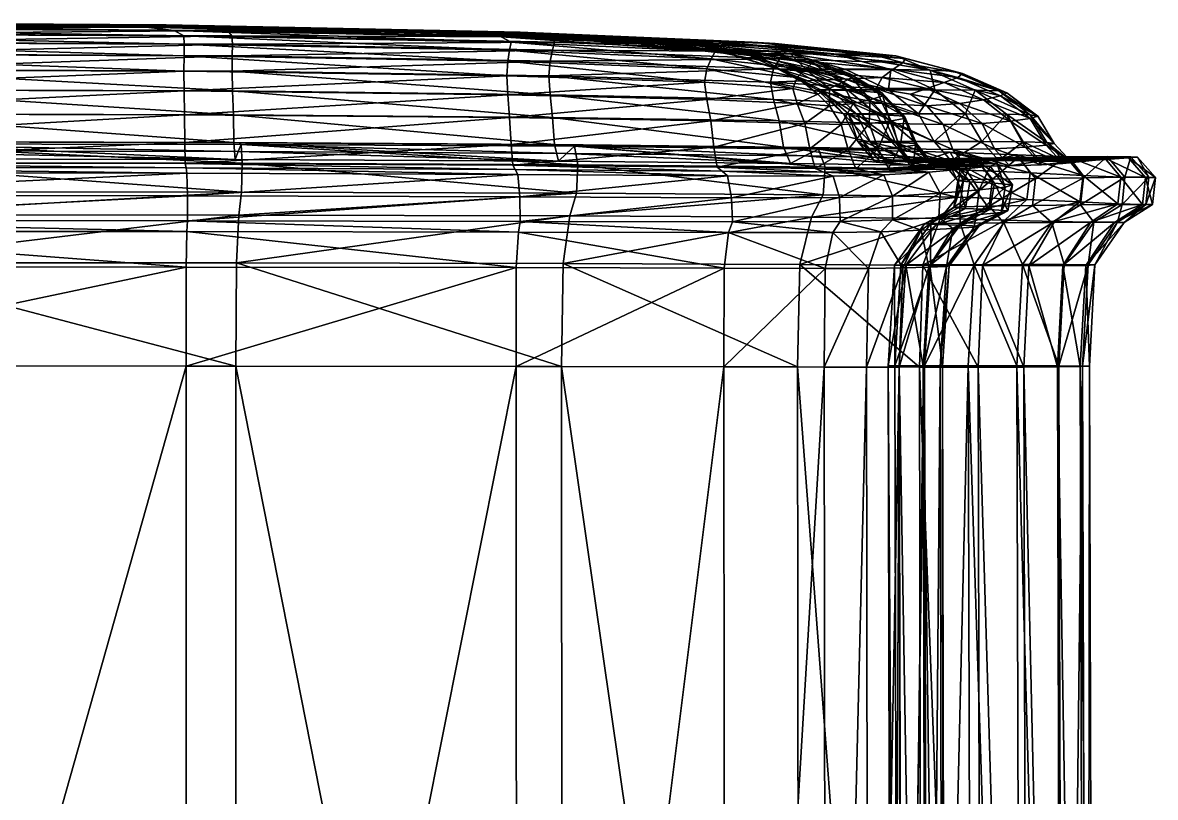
# Model space of a CAD drawing. Header units: centimetres. Extents: x -884 to 884, y -444 to 444.
# Drawn here: x 809.7 to 884.3, y 393.3 to 444.3 of the extents above; entities that cross this region are included whole.
import ezdxf

# ---------------------------------------------------------------- set-up
doc = ezdxf.new("R2010")
doc.units = ezdxf.units.CM
doc.layers.add('fabric', color=7, linetype='Continuous', true_color=0xb8e499)

msp = doc.modelspace()

# ---------------------------------------------------------------- meshes
at = {"layer": 'fabric', "color": 114, "true_color": 0x00aa4a}
mesh = msp.add_polyface(dxfattribs=at)
corners = [(793.205, 444.299, 106.937), (767.226, 443.993, 104.688), (769.077, 443.957, 158.407), (795.088, 444.262, 160.707), (791.121, 444.299, 45.434), (765.164, 443.993, 43.759), (789.217, 444.299, -21.199), (787.851, 444.299, -89.28), (761.426, 443.993, -89.888), (763.146, 443.993, -22.298), (817.042, 444.151, 47.065), (815.25, 444.151, -20.129), (789.669, 439.881, -365.536), (789.669, 438.29, -366.11), (759.112, 438.21, -365.902), (789.669, 441.206, -364.709), (759.19, 439.758, -365.357), (759.237, 441.033, -364.569), (789.669, 436.465, -366.415), (789.663, 435.069, -367.254), (759.02, 435.02, -367.028), (759.064, 436.406, -366.193), (797.883, 439.881, 282.761), (797.842, 441.206, 277.753), (772.705, 441.033, 277.212), (772.732, 439.758, 281.978), (797.91, 438.29, 286.238), (772.695, 438.209, 285.262), (797.925, 436.465, 288.084), (772.668, 436.406, 287.02), (797.914, 435.34, 289.485), (772.569, 435.284, 288.392), (759.541, 443.957, -220.747), (787.643, 444.262, -220.645), (788.474, 444.151, -287.743), (817.839, 444.006, -287.712), (819.702, 443.788, -339.493), (789.321, 443.93, -339.514), (759.168, 443.85, -287.762), (759.104, 442.749, -361.843), (789.659, 443.01, -361.905), (789.669, 442.237, -363.645), (759.19, 442.015, -363.547), (759.034, 443.636, -339.503), (789.629, 443.562, -359.048), (820.348, 443.425, -359.019), (820.369, 442.881, -361.859), (759.032, 443.279, -359.012), (770.463, 443.85, 202.838), (796.389, 444.151, 204.136), (771.413, 443.636, 235.362), (797.189, 443.93, 235.551), (772.536, 442.015, 271.012), (797.791, 442.237, 271.313), (797.706, 443.01, 263.227), (772.271, 442.749, 263.141), (771.956, 443.279, 253.36), (797.566, 443.562, 253.277), (787.381, 444.299, -155.126), (760.259, 443.993, -155.413), (814.498, 444.151, -154.845), (815.768, 444.115, -220.541), (797.807, 435.077, 295.257), (797.815, 436.323, 293.791), (772.062, 436.232, 292.668), (771.968, 434.99, 294.103), (772.315, 435.778, 290.52), (797.864, 435.852, 291.627)]
mesh.append_faces([[corners[k] for k in face] for face in [(0, 1, 2), (2, 3, 0), (1, 0, 4), (4, 5, 1), (6, 7, 8), (8, 9, 6), (4, 6, 9), (9, 5, 4), (6, 4, 10), (7, 6, 11), (12, 13, 14), (15, 12, 16), (16, 17, 15), (18, 19, 20), (13, 18, 21), (22, 23, 24), (24, 25, 22), (26, 22, 25), (25, 27, 26), (28, 26, 27), (27, 29, 28), (30, 28, 29), (29, 31, 30), (32, 33, 34), (35, 34, 33), (36, 37, 34), (38, 34, 37), (39, 40, 41), (42, 41, 15), (15, 17, 42), (43, 37, 44), (45, 44, 37), (46, 40, 44), (47, 44, 40), (48, 49, 3), (3, 2, 48), (49, 48, 50), (50, 51, 49), (52, 53, 54), (54, 55, 52), (53, 52, 24), (24, 23, 53), (56, 57, 51), (51, 50, 56), (57, 56, 55), (55, 54, 57), (58, 59, 8), (8, 7, 58), (60, 58, 7), (61, 33, 58), (59, 58, 33), (62, 63, 64), (64, 65, 62), (66, 67, 30), (30, 31, 66), (67, 66, 64), (64, 63, 67)]], dxfattribs={"vtx2": -1, "color": 114})
mesh = msp.add_polyface(dxfattribs=at)
corners = [(819.175, 444.151, 109.129), (793.205, 444.299, 106.937), (795.088, 444.262, 160.707), (821.147, 444.115, 162.96), (817.042, 444.151, 47.065), (791.121, 444.299, 45.434), (815.25, 444.151, -20.129), (789.217, 444.299, -21.199), (814.251, 444.151, -88.687), (787.851, 444.299, -89.28), (789.669, 439.881, -365.536), (789.669, 441.206, -364.709), (820.34, 441.104, -364.627), (820.355, 439.8, -365.441), (789.669, 438.29, -366.11), (820.384, 438.23, -366.007), (789.669, 436.465, -366.415), (820.408, 436.418, -366.307), (789.663, 435.069, -367.254), (820.439, 435.03, -367.144), (797.883, 439.881, 282.761), (797.91, 438.29, 286.238), (823.604, 438.23, 285.605), (823.558, 439.8, 282.177), (797.842, 441.206, 277.753), (823.527, 441.104, 277.244), (797.925, 436.465, 288.084), (797.914, 435.34, 289.485), (823.727, 435.3, 288.812), (823.641, 436.418, 287.427), (839.125, 443.57, -287.677), (817.839, 444.006, -287.712), (815.768, 444.115, -220.541), (814.498, 444.151, -154.845), (835.202, 443.71, -154.649), (834.853, 443.71, -88.273), (787.643, 444.262, -220.645), (788.474, 444.151, -287.743), (819.702, 443.788, -339.493), (820.355, 442.119, -363.58), (789.669, 442.237, -363.645), (789.659, 443.01, -361.905), (820.369, 442.881, -361.859), (789.321, 443.93, -339.514), (820.348, 443.425, -359.019), (789.629, 443.562, -359.048), (796.389, 444.151, 204.136), (822.459, 444.006, 205.452), (797.189, 443.93, 235.551), (823.21, 443.788, 235.769), (797.791, 442.237, 271.313), (823.535, 442.119, 270.908), (823.54, 442.881, 262.93), (797.706, 443.01, 263.227), (797.566, 443.562, 253.277), (823.501, 443.425, 253.073), (787.381, 444.299, -155.126), (835.932, 443.71, -19.381), (840.305, 443.71, 110.66), (797.815, 436.323, 293.791), (797.807, 435.077, 295.257), (824.187, 435.048, 294.525), (824.109, 436.286, 293.073), (797.864, 435.852, 291.627), (823.919, 435.813, 290.931)]
mesh.append_faces([[corners[k] for k in face] for face in [(0, 1, 2), (2, 3, 0), (1, 0, 4), (4, 5, 1), (4, 6, 7), (6, 8, 9), (10, 11, 12), (12, 13, 10), (14, 10, 13), (13, 15, 14), (16, 14, 15), (15, 17, 16), (18, 16, 17), (17, 19, 18), (20, 21, 22), (22, 23, 20), (24, 20, 23), (23, 25, 24), (26, 27, 28), (28, 29, 26), (21, 26, 29), (29, 22, 21), (30, 31, 32), (32, 33, 34), (33, 8, 35), (36, 32, 31), (37, 31, 38), (39, 40, 41), (41, 42, 39), (40, 39, 12), (12, 11, 40), (43, 38, 44), (45, 44, 42), (46, 47, 3), (3, 2, 46), (47, 46, 48), (48, 49, 47), (50, 51, 52), (52, 53, 50), (51, 50, 24), (24, 25, 51), (54, 55, 49), (49, 48, 54), (55, 54, 53), (53, 52, 55), (9, 8, 33), (56, 33, 32), (35, 8, 6), (57, 6, 4), (4, 0, 58), (59, 60, 61), (61, 62, 59), (63, 64, 28), (28, 27, 63), (64, 63, 59), (59, 62, 64)]], dxfattribs={"vtx2": -1, "color": 114})
mesh = msp.add_polyface(dxfattribs=at)
corners = [(817.839, 444.006, -287.712), (839.125, 443.57, -287.677), (841.248, 443.362, -339.446), (819.702, 443.788, -339.493), (815.768, 444.115, -220.541), (836.715, 443.675, -220.466), (852.871, 442.917, -287.646), (835.202, 443.71, -154.649), (834.853, 443.71, -88.273), (849.067, 443.047, -88.015), (849.225, 443.047, -154.527), (814.498, 444.151, -154.845), (841.692, 439.558, -365.158), (841.806, 438.048, -365.698), (820.384, 438.23, -366.007), (820.355, 439.8, -365.441), (841.631, 440.799, -364.382), (820.34, 441.104, -364.627), (841.902, 436.277, -365.985), (842.015, 434.914, -366.814), (820.439, 435.03, -367.144), (820.408, 436.418, -366.307), (844.468, 439.558, 280.351), (844.383, 440.799, 275.645), (823.527, 441.104, 277.244), (823.558, 439.8, 282.177), (844.626, 438.048, 283.632), (823.604, 438.23, 285.605), (844.76, 436.277, 285.381), (823.641, 436.418, 287.427), (845.019, 435.178, 286.716), (823.727, 435.3, 288.812), (822.459, 444.006, 205.452), (843.893, 443.57, 206.254), (842.491, 443.675, 164.505), (821.147, 444.115, 162.96), (823.21, 443.788, 235.769), (844.618, 443.362, 235.653), (823.535, 442.119, 270.908), (844.468, 441.767, 269.619), (844.629, 442.494, 261.983), (823.54, 442.881, 262.93), (823.501, 443.425, 253.073), (844.771, 443.014, 252.445), (841.692, 441.767, -363.386), (820.355, 442.119, -363.58), (820.369, 442.881, -361.859), (841.805, 442.494, -361.72), (841.899, 443.014, -358.933), (820.348, 443.425, -359.019), (835.932, 443.71, -19.381), (815.25, 444.151, -20.129), (817.042, 444.151, 47.065), (837.922, 443.71, 48.204), (850.412, 443.047, -18.915), (840.305, 443.71, 110.66), (819.175, 444.151, 109.129), (846.308, 434.944, 292.237), (846.073, 436.159, 290.828), (824.109, 436.286, 293.073), (824.187, 435.048, 294.525), (823.919, 435.813, 290.931), (845.55, 435.688, 288.76)]
mesh.append_faces([[corners[k] for k in face] for face in [(0, 1, 2), (2, 3, 0), (4, 5, 1), (6, 1, 5), (7, 8, 9), (5, 7, 10), (7, 5, 4), (8, 7, 11), (12, 13, 14), (14, 15, 12), (16, 12, 15), (15, 17, 16), (18, 19, 20), (20, 21, 18), (13, 18, 21), (21, 14, 13), (22, 23, 24), (24, 25, 22), (26, 22, 25), (25, 27, 26), (28, 26, 27), (27, 29, 28), (30, 28, 29), (29, 31, 30), (32, 33, 34), (34, 35, 32), (33, 32, 36), (36, 37, 33), (38, 39, 40), (40, 41, 38), (39, 38, 24), (24, 23, 39), (42, 43, 37), (37, 36, 42), (43, 42, 41), (41, 40, 43), (44, 45, 46), (46, 47, 44), (45, 44, 16), (16, 17, 45), (48, 49, 3), (3, 2, 48), (49, 48, 47), (47, 46, 49), (9, 8, 50), (51, 50, 8), (52, 53, 50), (54, 50, 53), (55, 53, 52), (34, 55, 56), (56, 35, 34), (57, 58, 59), (59, 60, 57), (61, 62, 30), (30, 31, 61), (62, 61, 59), (59, 58, 62)]], dxfattribs={"vtx2": -1, "color": 114})
mesh = msp.add_polyface(dxfattribs=at)
corners = [(859.619, 442.119, -287.626), (852.871, 442.917, -287.646), (850.591, 443.015, -220.416), (839.125, 443.57, -287.677), (854.859, 442.723, -339.393), (841.248, 443.362, -339.446), (836.715, 443.675, -220.466), (856.299, 442.237, -154.468), (857.509, 442.208, -220.391), (849.225, 443.047, -154.527), (856.304, 442.237, -87.89), (849.067, 443.047, -88.015), (835.202, 443.71, -154.649), (841.692, 439.558, -365.158), (841.631, 440.799, -364.382), (854.643, 440.387, -364.051), (854.79, 439.248, -364.755), (841.806, 438.048, -365.698), (855.055, 437.829, -365.241), (841.902, 436.277, -365.985), (855.257, 436.112, -365.503), (842.015, 434.914, -366.814), (855.484, 434.781, -366.316), (844.468, 439.558, 280.351), (844.626, 438.048, 283.632), (859.57, 437.829, 280.823), (859.201, 439.248, 277.85), (844.383, 440.799, 275.645), (858.996, 440.387, 273.574), (844.76, 436.277, 285.381), (845.019, 435.178, 286.716), (860.32, 435.032, 283.673), (859.852, 436.112, 282.431), (843.893, 443.57, 206.254), (859.291, 442.917, 206.719), (857.789, 443.014, 165.459), (842.491, 443.675, 164.505), (844.618, 443.362, 235.653), (859.986, 442.723, 235.474), (844.468, 441.767, 269.619), (859.201, 441.264, 268.057), (859.601, 441.921, 260.925), (844.629, 442.494, 261.983), (844.771, 443.014, 252.445), (859.976, 442.399, 251.803), (854.79, 441.264, -363.138), (841.692, 441.767, -363.386), (841.805, 442.494, -361.72), (855.077, 441.921, -361.552), (855.347, 442.399, -358.833), (841.899, 443.014, -358.933), (850.412, 443.047, -18.915), (857.837, 442.237, -18.688), (852.701, 443.047, 48.915), (835.932, 443.71, -19.381), (837.922, 443.71, 48.204), (840.305, 443.71, 110.66), (855.376, 443.047, 111.615), (846.073, 436.159, 290.828), (846.308, 434.944, 292.237), (862.596, 434.788, 288.791), (845.55, 435.688, 288.76), (861.249, 435.524, 285.553)]
mesh.append_faces([[corners[k] for k in face] for face in [(0, 1, 2), (3, 1, 4), (4, 5, 3), (6, 2, 1), (7, 8, 2), (2, 9, 7), (10, 7, 9), (9, 11, 10), (11, 9, 12), (9, 2, 6), (13, 14, 15), (15, 16, 13), (17, 13, 16), (16, 18, 17), (19, 17, 18), (18, 20, 19), (21, 19, 20), (20, 22, 21), (23, 24, 25), (25, 26, 23), (27, 23, 26), (26, 28, 27), (29, 30, 31), (24, 29, 32), (32, 25, 24), (33, 34, 35), (35, 36, 33), (34, 33, 37), (37, 38, 34), (39, 40, 41), (41, 42, 39), (40, 39, 27), (27, 28, 40), (43, 44, 38), (38, 37, 43), (44, 43, 42), (42, 41, 44), (45, 46, 47), (47, 48, 45), (46, 45, 15), (15, 14, 46), (49, 50, 5), (5, 4, 49), (50, 49, 48), (48, 47, 50), (51, 52, 10), (10, 11, 51), (52, 51, 53), (54, 51, 11), (55, 53, 51), (56, 36, 35), (35, 57, 56), (55, 56, 57), (57, 53, 55), (58, 59, 60), (31, 30, 61), (62, 61, 58)]], dxfattribs={"vtx2": -1, "color": 114})
mesh = msp.add_polyface(dxfattribs=at)
corners = [(864.073, 439.881, -18.518), (862.303, 439.881, -87.795), (859.679, 441.206, -87.837), (861.345, 441.206, -18.592), (859.619, 442.119, -287.626), (862.543, 441.104, -287.618), (864.186, 440.952, -339.341), (861.434, 441.943, -339.355), (852.871, 442.917, -287.646), (854.859, 442.723, -339.393), (850.591, 443.015, -220.416), (857.509, 442.208, -220.391), (860.603, 441.181, -220.38), (856.299, 442.237, -154.468), (856.304, 442.237, -87.89), (859.54, 441.206, -154.443), (860.761, 438.966, -364.299), (860.475, 439.964, -363.712), (862.113, 439.601, -363.421), (862.885, 438.832, -363.712), (861.252, 437.658, -364.694), (855.055, 437.829, -365.241), (854.79, 439.248, -364.755), (854.643, 440.387, -364.051), (861.581, 435.995, -364.917), (863.648, 437.584, -363.999), (855.484, 434.781, -366.316), (855.257, 436.112, -365.503), (860.32, 435.032, 283.673), (859.852, 436.112, 282.431), (844.76, 436.277, 285.381), (858.996, 440.387, 273.574), (859.201, 439.248, 277.85), (866.345, 438.966, 275.239), (859.57, 437.829, 280.823), (867.029, 437.658, 277.682), (865.711, 442.208, 165.942), (857.789, 443.014, 165.459), (859.291, 442.917, 206.719), (867.086, 441.234, 260.296), (859.601, 441.921, 260.925), (859.201, 441.264, 268.057), (866.345, 440.696, 266.832), (860.761, 440.696, -362.911), (862.885, 439.964, -362.803), (854.79, 441.264, -363.138), (855.077, 441.921, -361.552), (861.296, 441.234, -361.42), (855.347, 442.399, -358.833), (861.756, 441.649, -358.761), (862.06, 439.881, -154.423), (863.01, 439.861, -220.375), (857.837, 442.237, -18.688), (852.701, 443.047, 48.915), (860.319, 442.237, 49.26), (863.952, 441.206, 49.406), (863.172, 442.237, 112.079), (855.376, 443.047, 111.615), (862.596, 434.788, 288.791), (862.164, 435.978, 287.461), (846.073, 436.159, 290.828), (845.55, 435.688, 288.76), (861.249, 435.524, 285.553)]
mesh.append_faces([[corners[k] for k in face] for face in [(0, 1, 2), (2, 3, 0), (4, 5, 6), (6, 7, 4), (8, 4, 7), (7, 9, 8), (10, 11, 4), (5, 4, 11), (11, 12, 5), (13, 14, 2), (2, 15, 13), (11, 13, 15), (15, 12, 11), (16, 17, 18), (18, 19, 16), (20, 16, 19), (16, 20, 21), (21, 22, 16), (17, 16, 22), (22, 23, 17), (24, 20, 25), (26, 27, 24), (20, 24, 27), (27, 21, 20), (28, 29, 30), (31, 32, 33), (32, 34, 35), (36, 37, 38), (39, 40, 41), (42, 41, 31), (43, 44, 18), (18, 17, 43), (45, 43, 17), (17, 23, 45), (43, 45, 46), (46, 47, 43), (44, 43, 47), (48, 49, 47), (47, 46, 48), (49, 48, 9), (9, 7, 49), (50, 15, 2), (2, 1, 50), (15, 50, 51), (51, 12, 15), (52, 3, 2), (2, 14, 52), (53, 54, 52), (3, 52, 54), (54, 55, 3), (56, 54, 53), (53, 57, 56), (36, 56, 57), (57, 37, 36), (58, 59, 60), (61, 62, 28), (60, 59, 62)]], dxfattribs={"vtx2": -1, "color": 114})
mesh = msp.add_polyface(dxfattribs=at)
corners = [(868.74, 438.29, 49.599), (866.778, 439.881, 49.52), (869.822, 439.881, 112.428), (866.913, 441.206, 112.275), (863.952, 441.206, 49.406), (864.073, 439.881, -18.518), (861.345, 441.206, -18.592), (865.968, 438.29, -18.466), (862.303, 439.881, -87.795), (864.125, 438.29, -87.767), (866.345, 438.966, 275.239), (865.947, 439.964, 271.65), (858.996, 440.387, 273.574), (867.029, 437.658, 277.682), (859.201, 439.248, 277.85), (869.302, 438.831, 271.9), (868.227, 439.601, 270.057), (864.818, 439.8, -287.622), (862.543, 441.104, -287.618), (860.603, 441.181, -220.38), (863.01, 439.861, -220.375), (866.398, 438.23, -287.632), (864.682, 438.275, -220.372), (867.818, 438.139, -339.381), (866.329, 439.679, -339.354), (864.186, 440.952, -339.341), (864.445, 438.966, -362.911), (862.885, 439.964, -362.803), (863.71, 440.361, -361.363), (865.57, 439.228, -361.42), (862.885, 438.832, -363.712), (862.113, 439.601, -363.421), (866.388, 439.477, -358.761), (864.359, 440.697, -358.732), (867.8, 437.988, -358.814), (866.855, 437.814, -361.522), (869.521, 441.181, 166.172), (865.711, 442.208, 165.942), (867.251, 442.119, 207.022), (859.291, 442.917, 206.719), (859.986, 442.723, 235.474), (867.889, 441.943, 235.5), (870.443, 440.361, 260.2), (867.086, 441.234, 260.296), (866.345, 440.696, 266.832), (859.201, 441.264, 268.057), (869.302, 439.964, 266.4), (859.976, 442.399, 251.803), (867.717, 441.649, 251.555), (859.601, 441.921, 260.925), (861.296, 441.234, -361.42), (861.756, 441.649, -358.761), (861.434, 441.943, -339.355), (863.81, 438.29, -154.41), (862.06, 439.881, -154.423), (863.172, 442.237, 112.079), (860.319, 442.237, 49.26)]
mesh.append_faces([[corners[k] for k in face] for face in [(0, 1, 2), (3, 2, 1), (1, 4, 3), (1, 5, 6), (6, 4, 1), (5, 1, 0), (0, 7, 5), (8, 5, 7), (7, 9, 8), (10, 11, 12), (13, 10, 14), (11, 10, 15), (15, 16, 11), (17, 18, 19), (19, 20, 17), (21, 17, 20), (20, 22, 21), (17, 21, 23), (23, 24, 17), (18, 17, 24), (24, 25, 18), (26, 27, 28), (28, 29, 26), (27, 26, 30), (30, 31, 27), (32, 33, 25), (25, 24, 32), (34, 32, 24), (35, 29, 32), (33, 32, 29), (29, 28, 33), (36, 37, 38), (39, 38, 37), (38, 39, 40), (40, 41, 38), (42, 43, 44), (45, 44, 43), (12, 11, 44), (46, 44, 11), (11, 16, 46), (47, 48, 41), (41, 40, 47), (48, 47, 49), (49, 43, 48), (50, 28, 27), (51, 33, 28), (28, 50, 51), (33, 51, 52), (52, 25, 33), (53, 54, 8), (8, 9, 53), (54, 53, 22), (22, 20, 54), (55, 37, 36), (36, 3, 55), (56, 55, 3), (3, 4, 56)]], dxfattribs={"vtx2": -1, "color": 114})
mesh = msp.add_polyface(dxfattribs=at)
corners = [(869.822, 439.881, 112.428), (866.913, 441.206, 112.275), (869.521, 441.181, 166.172), (872.484, 439.861, 166.366), (871.843, 438.29, 112.534), (874.542, 438.275, 166.51), (868.74, 438.29, 49.599), (872.915, 436.465, 112.591), (874.046, 435.216, 112.584), (870.901, 435.211, 49.63), (869.781, 436.465, 49.641), (866.973, 436.465, -18.438), (868.08, 435.205, -18.448), (870.362, 437.584, 273.718), (869.302, 438.831, 271.9), (866.345, 438.966, 275.239), (867.486, 435.995, 279.062), (868.164, 434.918, 280.158), (871.864, 434.857, 275.732), (871.005, 435.948, 274.821), (867.029, 437.658, 277.682), (869.494, 434.958, -359.138), (868.552, 436.23, -358.86), (868.61, 436.347, -339.403), (869.617, 435.067, -339.525), (868.384, 434.836, -362.059), (871.472, 438.966, 267.214), (869.302, 439.964, 266.4), (868.227, 439.601, 270.057), (872.93, 437.658, 268.443), (874.817, 437.814, 261.491), (873.029, 439.228, 260.738), (870.443, 440.361, 260.2), (874.145, 439.477, 252.03), (871.329, 440.697, 251.648), (874.566, 439.679, 235.983), (871.643, 440.952, 235.684), (873.751, 435.995, 269.254), (874.734, 434.872, 269.956), (874.039, 439.8, 207.489), (871.069, 441.104, 207.25), (867.251, 442.119, 207.022), (867.889, 441.943, 235.5), (866.345, 440.696, 266.832), (867.717, 441.649, 251.555), (867.086, 441.234, 260.296), (868.017, 435.257, -154.395), (868.384, 435.285, -87.785), (870.593, 435.331, -87.815), (870.227, 435.283, -154.392), (868.83, 435.218, -220.377), (871.037, 435.221, -220.382), (873.097, 435.337, 49.55), (870.277, 435.312, -18.508), (875.305, 435.423, 49.47), (872.486, 435.379, -18.568), (873.573, 435.244, 276.977), (869.51, 435.366, 281.75), (870.841, 435.78, 283.379)]
mesh.append_faces([[corners[k] for k in face] for face in [(0, 1, 2), (2, 3, 0), (4, 0, 3), (3, 5, 4), (0, 4, 6), (7, 4, 5), (7, 8, 9), (9, 10, 7), (4, 7, 10), (10, 6, 4), (11, 10, 9), (9, 12, 11), (13, 14, 15), (16, 17, 18), (18, 19, 16), (19, 13, 20), (21, 22, 23), (23, 24, 21), (22, 21, 25), (26, 27, 28), (28, 14, 26), (29, 26, 14), (14, 13, 29), (26, 29, 30), (30, 31, 26), (27, 26, 31), (31, 32, 27), (33, 34, 32), (32, 31, 33), (35, 36, 34), (37, 29, 13), (13, 19, 37), (38, 37, 19), (19, 18, 38), (39, 3, 2), (2, 40, 39), (35, 39, 40), (40, 36, 35), (41, 40, 2), (40, 41, 42), (42, 36, 40), (43, 27, 32), (44, 34, 36), (36, 42, 44), (34, 44, 45), (45, 32, 34), (46, 47, 48), (48, 49, 46), (50, 46, 49), (49, 51, 50), (52, 53, 12), (12, 9, 52), (53, 52, 54), (54, 55, 53), (47, 53, 55), (55, 48, 47), (56, 57, 58)]], dxfattribs={"vtx2": -1, "color": 114})
mesh = msp.add_polyface(dxfattribs=at)
corners = [(874.542, 438.275, 166.51), (875.634, 436.453, 166.592), (872.915, 436.465, 112.591), (874.046, 435.216, 112.584), (876.772, 435.211, 166.608), (876.104, 437.987, 252.499), (874.145, 439.477, 252.03), (873.029, 439.228, 260.738), (874.817, 437.814, 261.491), (876.598, 438.139, 236.292), (874.566, 439.679, 235.983), (871.329, 440.697, 251.648), (873.751, 435.995, 269.254), (874.734, 434.872, 269.956), (876.841, 434.94, 262.531), (875.78, 436.101, 262.038), (872.93, 437.658, 268.443), (877.147, 436.23, 252.85), (878.254, 435.036, 253.157), (878.808, 435.128, 236.668), (877.677, 436.347, 236.507), (874.039, 439.8, 207.489), (876.102, 438.23, 207.696), (872.484, 439.861, 166.366), (877.198, 436.418, 207.826), (878.337, 435.184, 207.894), (876.096, 434.409, 279.294), (875.27, 435.598, 278.262), (870.841, 435.78, 283.379), (876.241, 435.359, 112.503), (873.097, 435.337, 49.55), (870.901, 435.211, 49.63), (878.967, 435.366, 166.555), (881.174, 435.482, 166.503), (878.449, 435.461, 112.421), (875.305, 435.423, 49.47), (880.53, 435.348, 207.911), (880.99, 435.305, 236.81), (883.184, 435.443, 236.961), (882.735, 435.473, 207.932), (880.407, 435.238, 253.49), (878.923, 435.186, 263.117), (881.009, 435.395, 263.728), (882.57, 435.402, 253.839), (876.678, 435.186, 270.856), (873.573, 435.244, 276.977), (878.618, 435.465, 271.791)]
mesh.append_faces([[corners[k] for k in face] for face in [(0, 1, 2), (3, 2, 1), (1, 4, 3), (5, 6, 7), (7, 8, 5), (6, 5, 9), (9, 10, 6), (11, 6, 10), (12, 13, 14), (14, 15, 12), (16, 12, 15), (15, 8, 16), (17, 5, 8), (8, 15, 17), (18, 17, 15), (15, 14, 18), (17, 18, 19), (19, 20, 17), (5, 17, 20), (20, 9, 5), (21, 10, 9), (9, 22, 21), (23, 21, 22), (22, 0, 23), (24, 1, 0), (0, 22, 24), (20, 24, 22), (22, 9, 20), (24, 20, 19), (19, 25, 24), (1, 24, 25), (25, 4, 1), (26, 27, 28), (29, 30, 31), (31, 3, 29), (32, 29, 3), (3, 4, 32), (29, 32, 33), (33, 34, 29), (30, 29, 34), (34, 35, 30), (36, 32, 4), (4, 25, 36), (37, 36, 25), (36, 37, 38), (38, 39, 36), (32, 36, 39), (39, 33, 32), (40, 41, 42), (42, 43, 40), (37, 40, 43), (43, 38, 37), (44, 45, 27), (27, 46, 44), (41, 44, 46), (46, 42, 41), (28, 27, 45)]], dxfattribs={"vtx2": -1, "color": 114})
mesh = msp.add_polyface(dxfattribs=at)
corners = [(866.973, 436.465, -18.438), (865.092, 436.465, -87.751), (864.125, 438.29, -87.767), (865.968, 438.29, -18.466), (869.781, 436.465, 49.641), (868.74, 438.29, 49.599), (868.08, 435.205, -18.448), (866.185, 435.198, -87.755), (862.885, 438.832, -363.712), (863.648, 437.584, -363.999), (861.252, 437.658, -364.694), (864.11, 435.948, -364.173), (861.581, 435.995, -364.917), (861.939, 434.692, -365.701), (866.345, 438.966, 275.239), (867.029, 437.658, 277.682), (870.362, 437.584, 273.718), (867.486, 435.995, 279.062), (859.57, 437.829, 280.823), (859.852, 436.112, 282.431), (868.164, 434.918, 280.158), (860.32, 435.032, 283.673), (871.005, 435.948, 274.821), (867.237, 436.418, -287.64), (866.398, 438.23, -287.632), (864.682, 438.275, -220.372), (865.569, 436.453, -220.372), (868.281, 435.136, -287.676), (866.632, 435.174, -220.374), (869.617, 435.067, -339.525), (868.61, 436.347, -339.403), (867.818, 438.139, -339.381), (865.493, 437.658, -363.096), (864.445, 438.966, -362.911), (865.57, 439.228, -361.42), (866.855, 437.814, -361.522), (866.083, 435.995, -363.22), (867.548, 436.101, -361.601), (866.763, 434.727, -363.83), (864.619, 434.668, -364.896), (866.329, 439.679, -339.354), (867.8, 437.988, -358.814), (866.388, 439.477, -358.761), (868.552, 436.23, -358.86), (868.384, 434.836, -362.059), (864.739, 436.465, -154.403), (863.81, 438.29, -154.41), (865.818, 435.191, -154.399), (871.478, 434.6, 284.584), (870.841, 435.78, 283.379), (862.164, 435.978, 287.461), (868.384, 435.285, -87.785), (868.017, 435.257, -154.395), (870.277, 435.312, -18.508), (861.249, 435.524, 285.553), (869.51, 435.366, 281.75)]
mesh.append_faces([[corners[k] for k in face] for face in [(0, 1, 2), (2, 3, 0), (4, 0, 3), (3, 5, 4), (1, 0, 6), (6, 7, 1), (8, 9, 10), (9, 11, 12), (13, 12, 11), (14, 15, 16), (17, 15, 18), (18, 19, 17), (20, 17, 19), (19, 21, 20), (15, 17, 22), (23, 24, 25), (25, 26, 23), (27, 23, 26), (26, 28, 27), (23, 27, 29), (29, 30, 23), (24, 23, 30), (30, 31, 24), (32, 33, 34), (34, 35, 32), (33, 32, 9), (9, 8, 33), (36, 32, 35), (35, 37, 36), (38, 36, 37), (39, 11, 36), (32, 36, 11), (11, 9, 32), (40, 31, 41), (42, 41, 35), (43, 41, 31), (31, 30, 43), (44, 37, 43), (41, 43, 37), (37, 35, 41), (45, 46, 2), (2, 1, 45), (47, 45, 1), (1, 7, 47), (45, 47, 28), (28, 26, 45), (46, 45, 26), (26, 25, 46), (48, 49, 50), (51, 52, 47), (47, 7, 51), (53, 51, 7), (7, 6, 53), (54, 55, 20), (55, 54, 50), (50, 49, 55)]], dxfattribs={"vtx2": -1, "color": 114})
mesh = msp.add_polyface(dxfattribs=at)
corners = [(861.581, 435.995, -364.917), (861.939, 434.692, -365.701), (855.484, 434.781, -366.316), (789.626, 432.914, -372.458), (789.632, 434.431, -371.609), (820.544, 434.4, -371.494), (820.58, 432.892, -372.341), (789.631, 431.272, -371.885), (820.584, 431.259, -371.766), (797.833, 433.166, 295.466), (797.807, 435.077, 295.257), (771.968, 434.99, 294.103), (772.037, 433.096, 294.285), (824.146, 433.146, 294.733), (824.187, 435.048, 294.525), (856.486, 431.189, -370.831), (856.428, 432.772, -371.414), (863.53, 432.787, -370.641), (863.117, 434.2, -369.862), (856.166, 434.218, -370.597), (842.479, 432.826, -371.986), (842.348, 434.307, -371.149), (842.511, 431.217, -371.407), (846.219, 433.072, 292.444), (846.308, 434.944, 292.237), (862.465, 432.956, 289.013), (862.596, 434.788, 288.791), (758.835, 431.245, -371.648), (789.647, 430.559, -369.798), (820.542, 430.547, -369.68), (797.886, 431.641, 293.86), (823.977, 431.625, 293.142), (772.276, 431.596, 292.675), (845.773, 431.57, 290.904), (861.696, 431.488, 287.595), (842.385, 430.51, -369.326), (856.224, 430.478, -368.773), (759.02, 435.02, -367.028), (789.663, 435.069, -367.254), (789.648, 434.77, -369.429), (820.491, 434.735, -369.317), (820.439, 435.03, -367.144), (758.956, 434.721, -369.202), (842.179, 434.63, -368.98), (842.015, 434.914, -366.814), (855.819, 434.518, -368.456), (862.519, 434.464, -367.782)]
mesh.append_faces([[corners[k] for k in face] for face in [(0, 1, 2), (3, 4, 5), (5, 6, 3), (7, 3, 6), (6, 8, 7), (9, 10, 11), (11, 12, 9), (10, 9, 13), (13, 14, 10), (15, 16, 17), (18, 17, 16), (16, 19, 18), (20, 21, 19), (19, 16, 20), (22, 20, 16), (16, 15, 22), (20, 22, 8), (8, 6, 20), (21, 20, 6), (6, 5, 21), (23, 24, 14), (14, 13, 23), (24, 23, 25), (25, 26, 24), (27, 7, 28), (29, 28, 7), (7, 8, 29), (30, 31, 13), (13, 9, 30), (32, 30, 9), (9, 12, 32), (33, 34, 25), (25, 23, 33), (31, 33, 23), (23, 13, 31), (35, 29, 8), (8, 22, 35), (22, 15, 36), (37, 38, 39), (40, 39, 38), (38, 41, 40), (39, 40, 5), (5, 4, 39), (42, 39, 4), (43, 40, 41), (41, 44, 43), (45, 43, 44), (44, 2, 45), (43, 45, 19), (19, 21, 43), (40, 43, 21), (21, 5, 40), (46, 45, 2), (2, 1, 46), (45, 46, 18), (18, 19, 45)]], dxfattribs={"vtx2": -1, "color": 114})
mesh = msp.add_polyface(dxfattribs=at)
corners = [(864.11, 435.948, -364.173), (864.619, 434.668, -364.896), (861.939, 434.692, -365.701), (867.548, 436.101, -361.601), (868.384, 434.836, -362.059), (866.763, 434.727, -363.83), (866.083, 435.995, -363.22), (863.53, 432.787, -370.641), (863.117, 434.2, -369.862), (866.453, 434.27, -368.76), (867.032, 432.882, -369.464), (863.585, 431.217, -370.06), (867.043, 431.308, -368.907), (856.486, 431.189, -370.831), (862.164, 435.978, 287.461), (862.596, 434.788, 288.791), (871.478, 434.6, 284.584), (871.296, 432.81, 284.851), (862.465, 432.956, 289.013), (870.18, 433.071, -367.681), (869.428, 434.447, -367.107), (871.837, 434.665, -364.524), (870.095, 431.469, -367.189), (872.736, 433.289, -364.939), (871.337, 433.887, -154.39), (870.227, 435.283, -154.392), (870.593, 435.331, -87.815), (872.131, 433.821, -220.385), (871.037, 435.221, -220.382), (861.696, 431.488, 287.595), (870.172, 431.395, 283.663), (871.493, 431.101, -18.477), (869.553, 431.074, -87.769), (871.47, 432.173, -87.804), (869.14, 431.046, -154.389), (869.903, 431.012, -220.381), (871.842, 432.067, -220.386), (871.069, 432.124, -154.389), (868.93, 430.627, -365.621), (866.267, 430.531, -367.051), (871.009, 430.739, -363.38), (863.108, 430.483, -368.058), (865.525, 434.487, -366.831), (862.519, 434.464, -367.782), (868.084, 434.605, -365.474), (870.1, 434.769, -363.299), (871.477, 434.928, -359.891), (869.494, 434.958, -359.138), (871.755, 435.063, -339.848), (869.617, 435.067, -339.525), (870.474, 435.157, -287.769), (868.281, 435.136, -287.676), (868.83, 435.218, -220.377), (866.632, 435.174, -220.374), (868.017, 435.257, -154.395), (865.818, 435.191, -154.399), (871.864, 434.857, 275.732), (868.164, 434.918, 280.158), (869.51, 435.366, 281.75), (860.32, 435.032, 283.673), (861.249, 435.524, 285.553)]
mesh.append_faces([[corners[k] for k in face] for face in [(0, 1, 2), (3, 4, 5), (6, 5, 1), (7, 8, 9), (9, 10, 7), (11, 7, 10), (10, 12, 11), (7, 11, 13), (14, 15, 16), (17, 16, 15), (15, 18, 17), (19, 20, 21), (22, 19, 23), (19, 22, 12), (12, 10, 19), (20, 19, 10), (10, 9, 20), (24, 25, 26), (27, 28, 25), (29, 30, 17), (17, 18, 29), (31, 32, 33), (34, 35, 36), (36, 37, 34), (32, 34, 37), (37, 33, 32), (38, 39, 12), (12, 22, 38), (40, 38, 22), (13, 11, 41), (39, 41, 11), (11, 12, 39), (42, 43, 2), (2, 1, 42), (43, 42, 9), (9, 8, 43), (44, 42, 1), (1, 5, 44), (45, 44, 5), (5, 4, 45), (44, 45, 21), (21, 20, 44), (42, 44, 20), (20, 9, 42), (46, 45, 4), (4, 47, 46), (48, 46, 47), (47, 49, 48), (50, 48, 49), (49, 51, 50), (52, 50, 51), (51, 53, 52), (50, 52, 28), (54, 52, 53), (53, 55, 54), (56, 57, 58), (57, 59, 60)]], dxfattribs={"vtx2": -1, "color": 114})
mesh = msp.add_polyface(dxfattribs=at)
corners = [(873.628, 433.998, -18.578), (872.486, 435.379, -18.568), (875.305, 435.423, 49.47), (873.398, 432.221, -18.546), (876.461, 434.048, 49.459), (871.47, 432.173, -87.804), (871.719, 433.943, -87.82), (870.593, 435.331, -87.815), (871.478, 434.6, 284.584), (871.296, 432.81, 284.851), (875.875, 432.651, 279.595), (876.096, 434.409, 279.294), (870.841, 435.78, 283.379), (873.749, 433.734, -287.903), (872.677, 435.137, -287.863), (871.037, 435.221, -220.382), (872.131, 433.821, -220.385), (873.438, 431.996, -287.88), (871.842, 432.067, -220.386), (874.631, 431.905, -340.196), (874.943, 433.621, -340.289), (873.903, 435.019, -340.17), (871.837, 434.665, -364.524), (872.736, 433.289, -364.939), (870.18, 433.071, -367.681), (872.544, 431.647, -364.554), (870.095, 431.469, -367.189), (874.465, 433.472, -360.888), (873.476, 434.859, -360.635), (874.194, 431.79, -360.655), (871.337, 433.887, -154.39), (871.069, 432.124, -154.389), (870.227, 435.283, -154.392), (870.172, 431.395, 283.663), (874.433, 431.3, 278.688), (871.493, 431.101, -18.477), (874.357, 431.126, 49.599), (876.25, 432.265, 49.506), (871.489, 430.968, -287.79), (872.72, 430.909, -339.887), (869.903, 431.012, -220.381), (872.416, 430.833, -359.943), (871.009, 430.739, -363.38), (871.477, 434.928, -359.891), (871.755, 435.063, -339.848), (870.1, 434.769, -363.299), (870.474, 435.157, -287.769), (873.573, 435.244, 276.977), (876.678, 435.186, 270.856), (874.734, 434.872, 269.956), (871.864, 434.857, 275.732), (869.51, 435.366, 281.75)]
mesh.append_faces([[corners[k] for k in face] for face in [(0, 1, 2), (3, 0, 4), (0, 3, 5), (5, 6, 0), (1, 0, 6), (6, 7, 1), (8, 9, 10), (10, 11, 8), (12, 8, 11), (13, 14, 15), (15, 16, 13), (17, 13, 16), (16, 18, 17), (13, 17, 19), (19, 20, 13), (14, 13, 20), (20, 21, 14), (22, 23, 24), (23, 25, 26), (27, 28, 21), (21, 20, 27), (29, 27, 20), (20, 19, 29), (27, 29, 25), (25, 23, 27), (28, 27, 23), (23, 22, 28), (7, 6, 30), (31, 30, 6), (6, 5, 31), (30, 31, 18), (18, 16, 30), (32, 30, 16), (33, 34, 10), (10, 9, 33), (5, 3, 35), (36, 35, 3), (3, 37, 36), (38, 39, 19), (19, 17, 38), (40, 38, 17), (17, 18, 40), (41, 42, 25), (25, 29, 41), (39, 41, 29), (29, 19, 39), (26, 25, 42), (43, 44, 21), (21, 28, 43), (45, 43, 28), (28, 22, 45), (15, 14, 46), (44, 46, 14), (14, 21, 44), (47, 48, 49), (49, 50, 47), (51, 47, 50)]], dxfattribs={"vtx2": -1, "color": 114})
mesh = msp.add_polyface(dxfattribs=at)
corners = [(879.617, 434.092, 112.416), (878.449, 435.461, 112.421), (881.174, 435.482, 166.503), (882.35, 434.118, 166.523), (879.422, 432.303, 112.471), (882.165, 432.328, 166.588), (876.25, 432.265, 49.506), (876.461, 434.048, 49.459), (875.305, 435.423, 49.47), (873.628, 433.998, -18.578), (873.398, 432.221, -18.546), (879.59, 434.241, 272.597), (878.618, 435.465, 271.791), (875.27, 435.598, 278.262), (876.096, 434.409, 279.294), (879.364, 432.496, 272.882), (875.875, 432.651, 279.595), (881.872, 432.38, 264.531), (882.086, 434.126, 264.296), (881.009, 435.395, 263.728), (883.706, 434.094, 254.193), (882.57, 435.402, 253.839), (883.507, 432.334, 254.365), (884.161, 432.329, 237.259), (884.35, 434.105, 237.146), (883.184, 435.443, 236.961), (883.913, 434.118, 208.011), (882.735, 435.473, 207.932), (883.73, 432.332, 208.092), (877.709, 431.216, 272.251), (880.09, 431.158, 264.145), (874.433, 431.3, 278.688), (881.663, 431.144, 254.165), (882.295, 431.152, 237.195), (881.855, 431.16, 208.119), (880.288, 431.161, 166.667), (877.538, 431.148, 112.57), (874.357, 431.126, 49.599), (878.337, 435.184, 207.894), (878.808, 435.128, 236.668), (880.99, 435.305, 236.81), (880.407, 435.238, 253.49), (878.254, 435.036, 253.157), (878.923, 435.186, 263.117), (876.841, 434.94, 262.531), (876.678, 435.186, 270.856), (874.734, 434.872, 269.956)]
mesh.append_faces([[corners[k] for k in face] for face in [(0, 1, 2), (2, 3, 0), (4, 0, 3), (3, 5, 4), (0, 4, 6), (6, 7, 0), (1, 0, 7), (7, 8, 1), (8, 7, 9), (7, 6, 10), (11, 12, 13), (13, 14, 11), (15, 11, 14), (14, 16, 15), (11, 15, 17), (17, 18, 11), (12, 11, 18), (18, 19, 12), (20, 21, 19), (19, 18, 20), (22, 20, 18), (18, 17, 22), (20, 22, 23), (23, 24, 20), (21, 20, 24), (24, 25, 21), (26, 27, 25), (25, 24, 26), (28, 26, 24), (24, 23, 28), (26, 28, 5), (5, 3, 26), (27, 26, 3), (3, 2, 27), (29, 30, 17), (17, 15, 29), (31, 29, 15), (15, 16, 31), (32, 33, 23), (23, 22, 32), (30, 32, 22), (22, 17, 30), (34, 35, 5), (5, 28, 34), (33, 34, 28), (28, 23, 33), (36, 37, 6), (6, 4, 36), (35, 36, 4), (4, 5, 35), (38, 39, 40), (41, 40, 39), (39, 42, 41), (43, 41, 42), (42, 44, 43), (45, 43, 44), (44, 46, 45)]], dxfattribs={"vtx2": -1, "color": 114})
mesh = msp.add_polyface(dxfattribs=at)
corners = [(789.669, 421.698, -367.072), (789.663, 428.219, -367.694), (820.497, 428.207, -367.578), (820.492, 421.691, -366.955), (797.936, 428.49, 292.154), (797.957, 421.698, 292.062), (823.767, 421.69, 291.358), (823.808, 428.477, 291.451), (869.534, 428.355, -18.409), (869.141, 421.698, -18.379), (867.177, 421.698, -87.718), (867.584, 428.348, -87.734), (842.247, 428.171, -367.23), (842.241, 421.669, -366.606), (855.937, 428.132, -366.702), (855.92, 421.644, -366.082), (862.593, 428.111, -366.048), (862.537, 421.626, -365.441), (865.444, 428.114, -365.192), (865.314, 421.619, -364.627), (868.817, 421.626, 282.338), (869.036, 428.339, 282.375), (860.921, 428.384, 286.078), (860.774, 421.644, 286.001), (845.325, 428.436, 289.265), (845.232, 421.669, 289.173), (867.713, 428.147, -364.058), (867.475, 421.626, -363.58), (869.422, 428.195, -362.216), (869.077, 421.642, -361.859), (869.047, 421.691, -287.671), (869.495, 428.313, -287.698), (867.915, 428.33, -220.376), (867.482, 421.696, -220.374), (866.741, 421.698, -154.387), (867.161, 428.341, -154.389), (789.647, 430.559, -369.798), (820.542, 430.547, -369.68), (823.977, 431.625, 293.142), (797.886, 431.641, 293.86), (845.773, 431.57, 290.904), (861.696, 431.488, 287.595), (870.172, 431.395, 283.663), (869.14, 431.046, -154.389), (869.553, 431.074, -87.769), (869.903, 431.012, -220.381), (868.93, 430.627, -365.621), (866.267, 430.531, -367.051), (863.108, 430.483, -368.058), (856.224, 430.478, -368.773), (856.486, 431.189, -370.831), (842.385, 430.51, -369.326), (842.511, 431.217, -371.407)]
mesh.append_faces([[corners[k] for k in face] for face in [(0, 1, 2), (2, 3, 0), (4, 5, 6), (6, 7, 4), (8, 9, 10), (10, 11, 8), (12, 13, 3), (3, 2, 12), (13, 12, 14), (14, 15, 13), (16, 17, 15), (15, 14, 16), (17, 16, 18), (18, 19, 17), (20, 21, 22), (22, 23, 20), (24, 25, 23), (23, 22, 24), (25, 24, 7), (7, 6, 25), (26, 27, 19), (19, 18, 26), (27, 26, 28), (28, 29, 27), (30, 31, 32), (32, 33, 30), (34, 33, 32), (32, 35, 34), (10, 34, 35), (35, 11, 10), (36, 37, 2), (2, 1, 36), (38, 39, 4), (4, 7, 38), (40, 38, 7), (7, 24, 40), (41, 40, 24), (24, 22, 41), (42, 41, 22), (22, 21, 42), (43, 44, 11), (11, 35, 43), (45, 43, 35), (35, 32, 45), (28, 26, 46), (47, 46, 26), (26, 18, 47), (48, 47, 18), (18, 16, 48), (49, 48, 16), (16, 14, 49), (48, 49, 50), (51, 49, 14), (14, 12, 51), (37, 51, 12), (12, 2, 37), (49, 51, 52)]], dxfattribs={"vtx2": -1, "color": 114})
mesh = msp.add_polyface(dxfattribs=at)
corners = [(869.141, 421.698, -18.379), (869.534, 428.355, -18.409), (872.407, 428.361, 49.69), (872.026, 421.698, 49.731), (875.226, 421.698, 112.712), (875.597, 428.366, 112.666), (877.989, 421.696, 166.788), (878.352, 428.368, 166.74), (869.036, 428.339, 282.375), (868.817, 421.626, 282.338), (872.681, 421.619, 277.694), (872.968, 428.306, 277.684), (870.59, 428.243, -359.236), (870.176, 421.662, -359.019), (869.077, 421.642, -361.859), (869.422, 428.195, -362.216), (870.766, 428.285, -339.577), (870.319, 421.68, -339.483), (869.495, 428.313, -287.698), (869.047, 421.691, -287.671), (879.922, 428.361, 208.134), (879.56, 421.69, 208.182), (880.371, 428.345, 237.11), (880.009, 421.68, 237.16), (876.02, 428.294, 271.539), (875.689, 421.626, 271.581), (877.906, 421.642, 263.757), (878.261, 428.3, 263.7), (879.764, 428.321, 253.927), (879.402, 421.662, 253.984), (874.433, 431.3, 278.688), (870.172, 431.395, 283.663), (877.709, 431.216, 272.251), (880.09, 431.158, 264.145), (881.663, 431.144, 254.165), (882.295, 431.152, 237.195), (881.855, 431.16, 208.119), (880.288, 431.161, 166.667), (877.538, 431.148, 112.57), (874.357, 431.126, 49.599), (871.493, 431.101, -18.477), (869.553, 431.074, -87.769), (867.584, 428.348, -87.734), (871.489, 430.968, -287.79), (869.903, 431.012, -220.381), (867.915, 428.33, -220.376), (872.72, 430.909, -339.887), (872.416, 430.833, -359.943), (871.009, 430.739, -363.38), (868.93, 430.627, -365.621)]
mesh.append_faces([[corners[k] for k in face] for face in [(0, 1, 2), (2, 3, 0), (4, 3, 2), (2, 5, 4), (6, 4, 5), (5, 7, 6), (8, 9, 10), (10, 11, 8), (12, 13, 14), (14, 15, 12), (13, 12, 16), (16, 17, 13), (18, 19, 17), (17, 16, 18), (20, 21, 6), (6, 7, 20), (21, 20, 22), (22, 23, 21), (24, 25, 26), (26, 27, 24), (25, 24, 11), (11, 10, 25), (28, 29, 23), (23, 22, 28), (29, 28, 27), (27, 26, 29), (30, 31, 8), (8, 11, 30), (32, 30, 11), (11, 24, 32), (33, 32, 24), (24, 27, 33), (34, 33, 27), (27, 28, 34), (35, 34, 28), (28, 22, 35), (36, 35, 22), (22, 20, 36), (37, 36, 20), (20, 7, 37), (38, 37, 7), (7, 5, 38), (39, 38, 5), (5, 2, 39), (40, 39, 2), (2, 1, 40), (41, 40, 1), (1, 42, 41), (43, 44, 45), (45, 18, 43), (46, 43, 18), (18, 16, 46), (47, 46, 16), (16, 12, 47), (48, 47, 12), (12, 15, 48), (49, 48, 15)]], dxfattribs={"vtx2": -1, "color": 114})
mesh = msp.add_polyface(dxfattribs=at)
corners = [(789.669, 312.625, -367.16), (789.669, 421.698, -367.072), (820.492, 421.691, -366.955), (820.504, 312.623, -367.043), (797.957, 421.698, 292.062), (797.962, 312.624, 292.599), (823.784, 312.623, 291.889), (823.767, 421.69, 291.358), (772.586, 421.689, 290.86), (869.141, 421.698, -18.379), (869.433, 312.624, -18.371), (867.458, 312.624, -87.714), (867.177, 421.698, -87.718), (872.026, 421.698, 49.731), (872.328, 312.624, 49.743), (875.226, 421.698, 112.712), (877.989, 421.696, 166.788), (878.307, 312.624, 166.814), (875.538, 312.624, 112.729), (842.241, 421.669, -366.606), (842.287, 312.617, -366.689), (855.92, 421.644, -366.082), (856.01, 312.611, -366.16), (862.537, 421.626, -365.441), (862.666, 312.607, -365.512), (865.314, 421.619, -364.627), (865.477, 312.605, -364.688), (868.817, 421.626, 282.338), (868.996, 312.607, 282.78), (872.908, 312.605, 278.082), (872.681, 421.619, 277.694), (860.774, 421.644, 286.001), (860.898, 312.611, 286.482), (845.232, 421.669, 289.173), (845.295, 312.617, 289.684), (867.475, 421.626, -363.58), (867.663, 312.607, -363.629), (869.077, 421.642, -361.859), (869.283, 312.611, -361.893), (870.176, 421.662, -359.019), (870.396, 312.616, -359.041), (870.319, 421.68, -339.483), (870.549, 312.62, -339.494), (869.047, 421.691, -287.671), (869.291, 312.623, -287.675), (867.482, 421.696, -220.374), (867.74, 312.624, -220.375), (879.56, 421.69, 208.182), (879.879, 312.623, 208.23), (880.009, 421.68, 237.16), (880.323, 312.62, 237.248), (875.689, 421.626, 271.581), (875.95, 312.607, 271.895), (878.193, 312.611, 263.989), (877.906, 421.642, 263.757), (879.402, 421.662, 253.984), (879.706, 312.616, 254.137), (866.741, 421.698, -154.387), (867.011, 312.625, -154.385)]
mesh.append_faces([[corners[k] for k in face] for face in [(0, 1, 2), (2, 3, 0), (4, 5, 6), (6, 7, 4), (5, 4, 8), (9, 10, 11), (11, 12, 9), (10, 9, 13), (13, 14, 10), (15, 16, 17), (17, 18, 15), (13, 15, 18), (18, 14, 13), (19, 20, 3), (3, 2, 19), (20, 19, 21), (21, 22, 20), (23, 24, 22), (22, 21, 23), (24, 23, 25), (25, 26, 24), (27, 28, 29), (29, 30, 27), (28, 27, 31), (31, 32, 28), (33, 34, 32), (32, 31, 33), (34, 33, 7), (7, 6, 34), (35, 36, 26), (26, 25, 35), (36, 35, 37), (37, 38, 36), (39, 40, 38), (38, 37, 39), (40, 39, 41), (41, 42, 40), (43, 44, 42), (42, 41, 43), (44, 43, 45), (45, 46, 44), (47, 48, 17), (17, 16, 47), (48, 47, 49), (49, 50, 48), (51, 52, 53), (53, 54, 51), (52, 51, 30), (30, 29, 52), (55, 56, 50), (50, 49, 55), (56, 55, 54), (54, 53, 56), (57, 12, 11), (11, 58, 57), (45, 57, 58), (58, 46, 45)]], dxfattribs={"vtx2": -1, "color": 114})
mesh = msp.add_polyface(dxfattribs=at)
corners = [(758.918, 312.622, -366.916), (789.669, 312.625, -367.16), (789.669, 2.63, -367.19), (820.504, 312.623, -367.043), (820.508, 2.63, -367.072), (823.784, 312.623, 291.889), (797.962, 312.624, 292.599), (797.963, 2.63, 292.778), (772.576, 312.622, 291.378), (772.572, 2.63, 291.551), (713.946, 312.604, -364.562), (717.013, 312.605, -365.006), (716.962, 2.63, -365.028), (723.84, 312.608, -365.4), (723.798, 2.63, -365.423), (842.287, 312.617, -366.689), (842.302, 2.63, -366.717), (856.01, 312.611, -366.16), (856.039, 2.63, -366.186), (862.666, 312.607, -365.512), (862.709, 2.63, -365.536), (865.477, 312.605, -364.688), (865.531, 2.63, -364.709), (872.908, 312.605, 278.082), (868.996, 312.607, 282.78), (869.056, 2.63, 282.927), (860.898, 312.611, 286.482), (860.94, 2.63, 286.643), (845.295, 312.617, 289.684), (845.317, 2.63, 289.855), (823.79, 2.63, 292.065), (752.375, 312.616, 287.79), (752.353, 2.63, 287.944), (738.268, 312.608, 283.799), (738.226, 2.63, 283.933), (727.731, 312.604, 278.288), (724.655, 312.607, 272.339), (724.586, 2.63, 272.429), (721.979, 312.611, 264.075), (721.9, 2.63, 264.136), (719.753, 312.616, 254.049), (719.665, 2.63, 254.083), (717.669, 312.62, 235.183), (717.575, 2.63, 235.195), (715.32, 2.63, 200.4), (715.42, 312.623, 200.401), (713.288, 312.624, 154.029), (707.576, 2.63, -287.82), (707.657, 312.623, -287.818), (708.093, 312.62, -339.529), (707.46, 2.63, -220.949), (707.546, 312.624, -220.948), (710.035, 312.611, -361.894), (711.674, 312.607, -363.629), (711.612, 2.63, -363.645), (713.89, 2.63, -364.582), (708.863, 312.616, -359.041), (708.79, 2.63, -359.048), (709.966, 2.63, -361.905), (867.663, 312.607, -363.629), (867.725, 2.63, -363.645), (869.283, 312.611, -361.893), (869.352, 2.63, -361.905), (870.396, 312.616, -359.041), (870.469, 2.63, -359.048), (870.549, 312.62, -339.494), (870.626, 2.63, -339.497), (869.373, 2.63, -287.676), (869.291, 312.623, -287.675), (867.74, 312.624, -220.375), (878.307, 312.624, 166.814), (879.879, 312.623, 208.23), (879.985, 2.63, 208.246), (880.323, 312.62, 237.248), (880.428, 2.63, 237.277), (878.193, 312.611, 263.989), (875.95, 312.607, 271.895), (876.037, 2.63, 271.999), (872.983, 2.63, 278.211), (879.706, 312.616, 254.137), (879.807, 2.63, 254.188), (878.289, 2.63, 264.066), (708.165, 2.63, -91.051), (708.259, 312.624, -91.049), (707.75, 312.625, -155.963), (707.66, 2.63, -155.964), (711.552, 312.624, 100.394), (711.45, 2.63, 100.387), (710.161, 312.624, 40.564), (710.061, 2.63, 40.559), (708.966, 2.63, -24.398), (709.063, 312.624, -24.395), (872.328, 312.624, 49.743), (875.538, 312.624, 112.729), (875.642, 2.63, 112.734), (878.413, 2.63, 166.823), (867.552, 2.63, -87.713), (867.458, 312.624, -87.714), (869.433, 312.624, -18.371), (869.53, 2.63, -18.369), (867.101, 2.63, -154.384), (867.011, 312.625, -154.385), (867.826, 2.63, -220.375), (737.392, 312.616, -366.183), (737.369, 2.63, -366.209), (758.913, 2.63, -366.945), (731.161, 312.605, 281.37), (731.109, 2.63, 281.494), (727.673, 2.63, 278.401), (731.315, 421.619, 280.997)]
mesh.append_faces([[corners[k] for k in face] for face in [(0, 1, 2), (1, 3, 4), (5, 6, 7), (6, 8, 9), (10, 11, 12), (11, 13, 14), (3, 15, 16), (15, 17, 18), (17, 19, 20), (19, 21, 22), (23, 24, 25), (24, 26, 27), (26, 28, 29), (28, 5, 30), (8, 31, 32), (31, 33, 34), (35, 36, 37), (36, 38, 39), (38, 40, 41), (40, 42, 43), (44, 45, 46), (43, 42, 45), (47, 48, 49), (50, 51, 48), (52, 53, 54), (53, 10, 55), (49, 56, 57), (56, 52, 58), (21, 59, 60), (59, 61, 62), (61, 63, 64), (63, 65, 66), (67, 68, 69), (66, 65, 68), (70, 71, 72), (71, 73, 74), (75, 76, 77), (76, 23, 78), (73, 79, 80), (79, 75, 81), (82, 83, 84), (85, 84, 51), (46, 86, 87), (86, 88, 89), (90, 91, 83), (89, 88, 91), (92, 93, 94), (93, 70, 95), (96, 97, 98), (99, 98, 92), (100, 101, 97), (102, 69, 101), (13, 103, 104), (103, 0, 105), (33, 106, 107), (106, 35, 108), (35, 106, 109)]], dxfattribs={"vtx2": -1, "color": 114})

doc.saveas('drawing.dxf')
